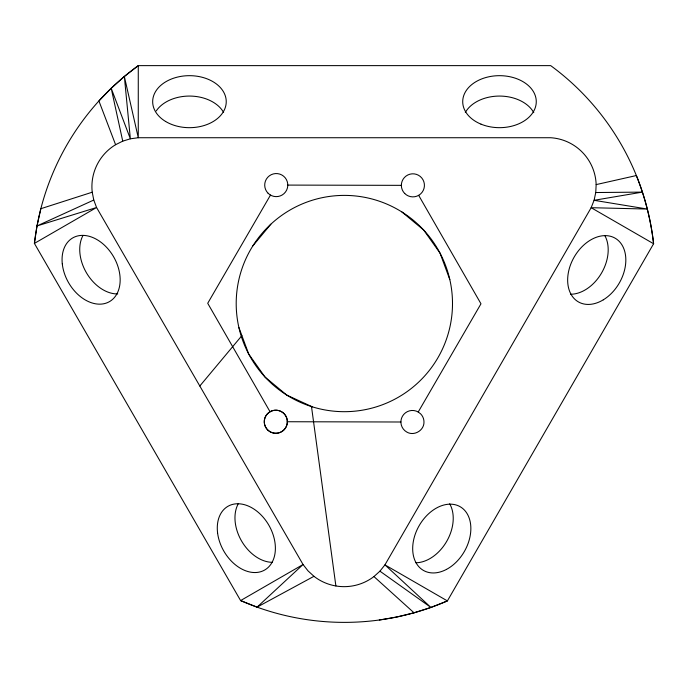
<?xml version="1.0" encoding="UTF-8"?>
<svg xmlns="http://www.w3.org/2000/svg" width="688" height="688" viewBox="0 0 688 688"><rect width="100%" height="100%" fill="white"/><g stroke="black" fill="none" stroke-linecap="round" stroke-linejoin="round"><path stroke-width="1.03" d="M373.945 576.57L379.931 571.169L384.945 564.865L591.155 207.699L594.079 200.303L595.756 192.537L596.152 184.599A48.573 48.573 0 0 0 550.692 137.729L138.271 137.729L130.359 138.804L122.739 141.152L115.593 144.704A49.003 49.003 0 0 0 92.226 192.21L93.774 200.036L96.569 207.509L303.055 564.521L308.018 570.868L313.952 576.312A49.149 49.149 0 0 0 373.945 576.57L414.013 612.802L430.903 607.435L447.389 600.916L653.6 243.75C650.9 220.366 645.095 197.396 636.366 175.543L596.152 184.599M270.487 195.082L207.716 303.288L270.049 411.751A11.533 11.533 0 0 0 270.031 431.729A11.533 11.533 0 0 0 287.335 421.735L400.915 422.002M418.218 412.009L420.609 413.841A11.533 11.533 0 0 1 423.98 422.002C424.238 430.525 413.935 436.476 406.677 431.987A11.533 11.533 0 0 1 402.454 416.231A11.533 11.533 0 0 1 418.218 412.009L480.981 303.795L418.657 195.332M252.823 245.926L270.857 224.202M199.812 386.011L241.892 335.632M379.931 571.169L430.903 607.435L384.945 564.865L447.389 600.916A257.897 257.897 0 0 1 240.611 600.572L257.071 607.143L303.055 564.521L240.611 600.572L34.4 243.406L37.023 225.939L40.841 208.705L92.226 192.21M257.071 607.143L313.952 576.312M93.774 200.036L37.023 225.939L96.569 207.509L34.4 243.406A255.798 255.798 0 0 1 138.271 65.627L550.692 65.627A255.36 255.36 0 0 1 653.6 243.75L591.155 207.699L647.339 209.049L594.079 200.303L642.429 192.107L595.756 192.537M414.013 612.802L396.787 616.998L379.32 620M287.79 185.089L401.353 185.347M312.386 406.866L286.733 395.067L265.009 377.041L248.686 353.993L238.891 327.522M287.335 421.735L287.352 421.744A11.533 11.533 0 0 0 270.031 411.742L270.049 411.751M401.973 212.024L423.696 230.05L440.01 253.089L449.814 279.569M115.593 144.704L98.909 100.947L111.207 88.279L124.347 76.48L138.271 65.627L138.271 137.729L124.347 76.48L130.359 138.804L111.207 88.279L122.739 141.152M311.475 406.445L335.882 585.961M449.685 503.805A36.774 26.032 -60 0 1 446.779 541.215A36.774 26.032 -60 0 1 415.922 562.767M604.786 235.511A36.774 26.032 -60 0 1 601.57 272.998A36.774 26.032 -60 0 1 570.619 294.24M465.32 112.479A36.774 25.998 0 0 1 499.643 96.071A36.774 25.998 0 0 1 533.785 112.669M156.253 110.906A36.774 25.998 0 0 1 190.653 96.079A36.774 25.998 0 0 1 223.626 112.454M117.743 293.939A36.774 25.972 60 0 1 86.679 273.196A36.774 25.972 60 0 1 82.913 235.606M272.371 562.328A36.774 25.972 60 0 1 241.505 540.897A36.774 25.972 60 0 1 238.426 503.47M603.307 299.822A36.774 26.032 -60 0 0 618.013 240.241A36.774 26.032 -60 0 0 568.916 270.04A36.774 26.032 -60 0 0 603.307 299.822M446.486 569.397A36.774 26.032 -60 0 0 464.28 509.946A36.774 26.032 -60 0 0 414.554 536.339A36.774 26.032 -60 0 0 446.486 569.397M480.989 124.141A36.774 25.998 0 0 0 536.27 101.781A36.774 25.998 0 0 0 481.239 79.103A36.774 25.998 0 0 0 480.989 124.141M165.619 121.475A36.774 25.998 0 0 0 225.63 106.382A36.774 25.998 0 0 0 177.134 77.176A36.774 25.998 0 0 0 165.619 121.475M62.29 263.882A36.774 25.972 60 0 0 108.687 302.058A36.774 25.972 60 0 0 102.366 243.371A36.774 25.972 60 0 0 62.29 263.882M217.571 532.804A36.774 25.972 60 0 0 264.278 570.249A36.774 25.972 60 0 0 257.157 511.408A36.774 25.972 60 0 0 217.571 532.804M286.733 395.067A108.154 108.154 0 0 0 452.42 307.682A108.154 108.154 0 0 0 293.896 207.879A108.154 108.154 0 0 0 286.733 395.067M404.733 193.5A11.533 11.533 0 0 0 424.032 188.331A11.533 11.533 0 0 0 409.902 174.202A11.533 11.533 0 0 0 404.733 193.5M268.096 193.251A11.533 11.533 0 0 0 287.395 188.073A11.533 11.533 0 0 0 273.265 173.944A11.533 11.533 0 0 0 268.096 193.251M267.658 429.905A11.533 11.533 0 0 0 286.956 424.728A11.533 11.533 0 0 0 272.826 410.598A11.533 11.533 0 0 0 267.658 429.905"/></g></svg>
